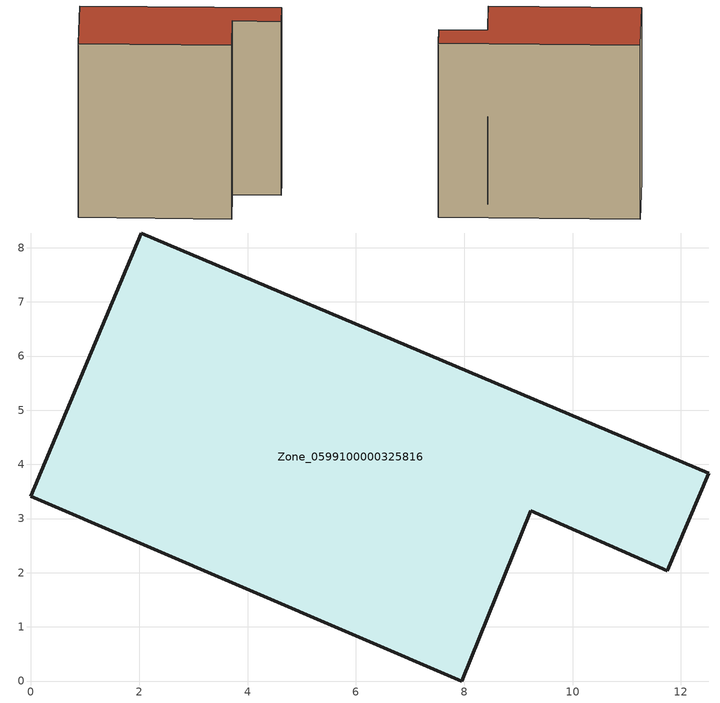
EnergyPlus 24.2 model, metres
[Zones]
Zone_0599100000325816
 floor ground (C_G): 0,3.41 2.04,8.27 12.51,3.83 11.74,2.03 9.22,3.14 7.96,0 z0
 wall outside (C_F): 2.04,8.27 0,3.41 7.96,0 9.22,3.14 11.74,2.03 12.51,3.83 2.04,8.27 z0:10.69
 roof outside (C_R): 12.51,3.83 2.04,8.27 0,3.41 7.96,0 9.22,3.14 11.74,2.03 z10.69
[BUILDING]
Pand.0599100000325816: North Axis=0; Terrain=City; Loads Convergence Tolerance Value=0.04; Temperature Convergence Tolerance Value=0.4; Solar Distribution=FullExterior; Maximum Number of Warmup Days=25; Minimum Number of Warmup Days=1
[Site:Location]
Rotterdam.The.Hague.AP_ZH_NLD Design_Conditions: Latitude=51.96; Longitude=4.45; Time Zone=1; Elevation=-4.5
[SITE:GROUNDTEMPERATURE:BUILDINGSURFACE]
18, 18, 18, 18, 18, 18, 18, 18, 18, 18, 18, 18
[MATERIAL] Thermal Absorptance=0.9; Solar Absorptance=0.7; Visible Absorptance=0.7
Name | Roughness | Thickness | Conductivity | Density | Specific Heat
G.TI.1946 | MediumSmooth | 0.15 | 1 | 540 | 1210
F.TI.1946 | Rough | 0.3 | 0.857143 | 1920 | 840
R.TI.1946 | MediumRough | 0.2 | 0.1 | 1500 | 1000
[CONSTRUCTION]
C_G: G.TI.1946
C_F: F.TI.1946
C_R: R.TI.1946
[ZONE]
Zone_0599100000325816: Type=1; Multiplier=1; Ceiling Height=Autocalculate; Volume=Autocalculate; Floor Area=autocalculate; Part of Total Floor Area=Yes
[ZONEINFILTRATION:DESIGNFLOWRATE]
Infil_Zone_0599100000325816: Zone or ZoneList or Space or SpaceList=Zone_0599100000325816; Schedule=AlwaysOn; Design Flow Rate Calculation Method=Flow/Area; Flow Rate per Floor Area=0.003; Constant Term Coefficient=1; Temperature Term Coefficient=0; Velocity Term Coefficient=0; Velocity Squared Term Coefficient=0
[HVACTEMPLATE:ZONE:IDEALLOADSAIRSYSTEM]
Zone_0599100000325816: Maximum Heating Supply Air Temperature=50; Minimum Cooling Supply Air Temperature=13; Maximum Heating Supply Air Humidity Ratio=0.0156; Minimum Cooling Supply Air Humidity Ratio=0.0077; Heating Limit=NoLimit; Cooling Limit=NoLimit; Dehumidification Control Type=ConstantSensibleHeatRatio; Cooling Sensible Heat Ratio=0.7; Dehumidification Setpoint=60; Humidification Control Type=None; Humidification Setpoint=30; Outdoor Air Method=None; Outdoor Air Flow Rate per Person=0.00944; Outdoor Air Flow Rate per Zone Floor Area=0; Outdoor Air Flow Rate per Zone=0; Demand Controlled Ventilation Type=None; Outdoor Air Economizer Type=NoEconomizer; Heat Recovery Type=None; Sensible Heat Recovery Effectiveness=0.7; Latent Heat Recovery Effectiveness=0.65
[ZONECONTROL:THERMOSTAT]
ThermostatControl_Zone_0599100000325816: Zone or ZoneList=Zone_0599100000325816; Control Type Schedule=DualSetpointControlType; Control 1=Thermostat_Zone_0599100000325816; Temperature Difference Between Cutout And Setpoint=0
[THERMOSTATSETPOINT:DUALSETPOINT]
Thermostat_Zone_0599100000325816: Heating Setpoint Temperature Schedule=HeatingSetpoint_Zone_0599100000325816; Cooling Setpoint Temperature Schedule=CoolingSetpoint_Zone_0599100000325816
[SCHEDULE:COMPACT]
HeatingSetpoint_Zone_0599100000325816: Through: 12/31, For: AllDays, Until: 24:00, 21
CoolingSetpoint_Zone_0599100000325816: Through: 12/31, For: AllDays, Until: 24:00, 24
DualSetpointControlType: Through: 12/31, For: AllDays, Until: 24:00, 4
AlwaysOn: Through: 12/31, For: AllDays, Until: 24:00, 1
